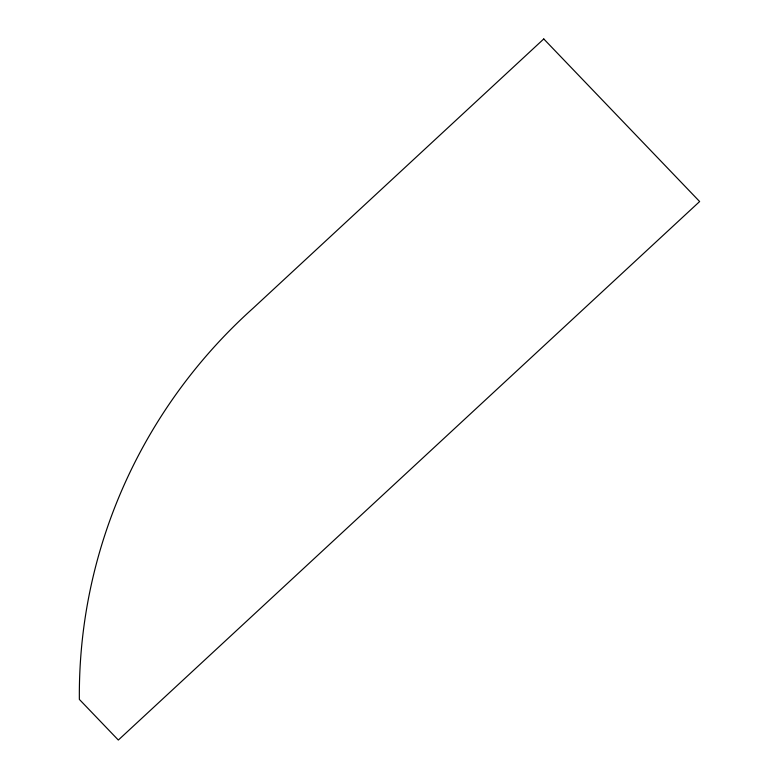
<?xml version="1.0" encoding="UTF-8"?>
<svg xmlns="http://www.w3.org/2000/svg" width="779" height="779" viewBox="0 0 779 779"><rect width="100%" height="100%" fill="white"/><g stroke="black" fill="none" stroke-linecap="round" stroke-linejoin="round"><path stroke-width="1.17" d="M543.771 38.95L253.117 308.202A530.723 521.317 -6.7 0 0 79.361 699.406L118.33 740.05L699.639 201.537L543.771 38.95"/></g></svg>
